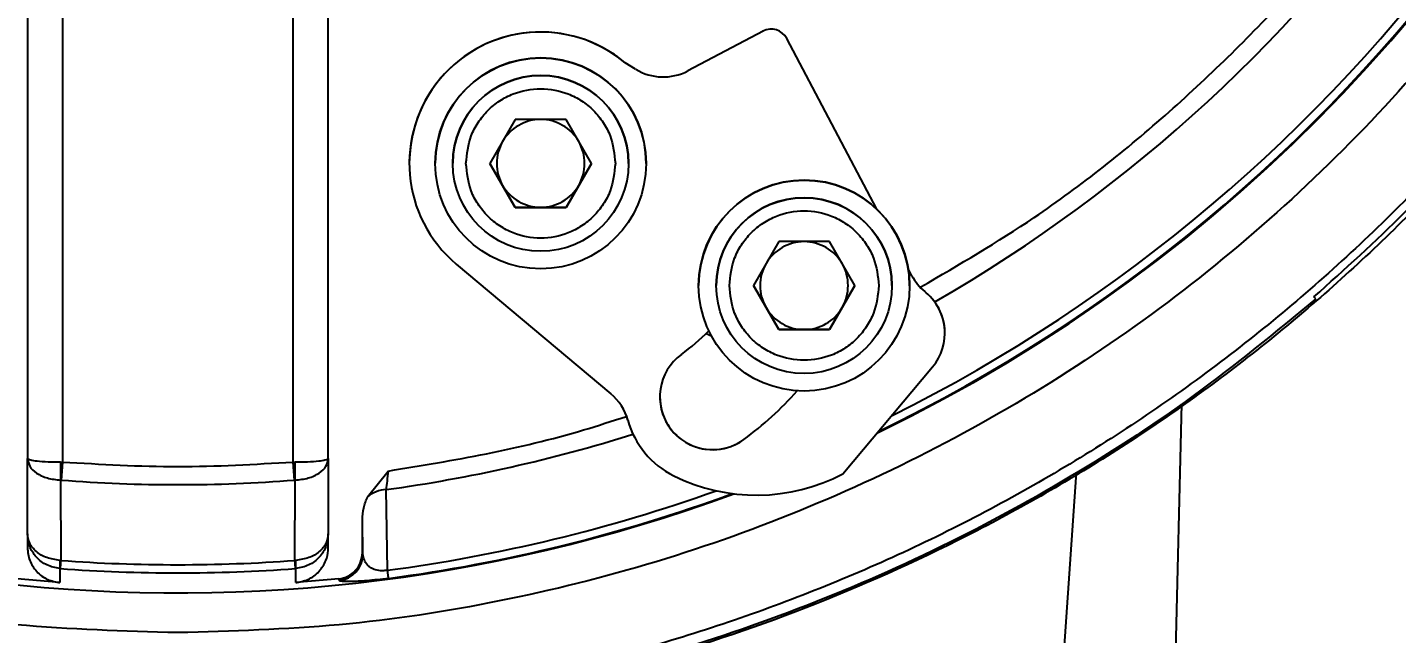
# Model space of a CAD drawing. Header units: millimetres. Extents: x 2379 to 4059, y 879 to 2067.
# Drawn here: x 2839 to 2916.9, y 1692 to 1726.5 of the extents above; entities that cross this region are included whole.
import ezdxf

# ---------------------------------------------------------------- set-up
doc = ezdxf.new("R2010")
doc.units = ezdxf.units.MM
doc.layers.add('AM_5', color=3, linetype='Continuous', lineweight=25)
doc.styles.add('SLDTEXTSTYLE1', font='txt.shx', dxfattribs={"width": 0.7, "bigfont": 'gbcbig.shx'})
doc.dimstyles.new('SLDDIMSTYLE12$0', dxfattribs={"dimtxt": 12, "dimasz": 10, "dimexe": 0, "dimexo": 0.0625, "dimgap": 0.875, "dimtad": 1, "dimdec": 1, "dimlfac": 1.8, "dimrnd": 1e-09, "dimzin": 12, "dimdsep": 46, "dimtxsty": 'SLDTEXTSTYLE1', "dimcen": 0.09, "dimdle": 8.16, "dimclrd": 3, "dimclre": 3, "dimadec": 0, "dimazin": 3, "dimtfac": 1, "dimtdec": 1, "dimtofl": 0, "dimtmove": 0, "dimatfit": 3, "dimfxl": 0, "dimfrac": 2, "dimtolj": 1, "dimlwd": 5, "dimlwe": 5, "dimarcsym": 0})

# ---------------------------------------------------------------- blocks, each defined once
blk = doc.blocks.new('*D38')
at = {"layer": 'AM_5', "color": 3, "lineweight": 5, "transparency": 16777216}
blk.add_line((2903.844, 1984.107), (3083.673, 1984.107), dxfattribs=at)
at = {"layer": 'AM_5', "color": 3, "linetype": 'Continuous', "lineweight": 5, "transparency": 16777216}
for p, q in [((3083.673, 1974.107), (3083.673, 1695.367)), ((2950.845, 1685.367), (3083.673, 1685.367))]:
    blk.add_line(p, q, dxfattribs=at)
at = {"layer": 'AM_5', "color": 3, "transparency": 16777216}
for points in [[(3082.007, 1974.107), (3085.34, 1974.107), (3083.673, 1984.107)], [(3082.007, 1695.367), (3085.34, 1695.367), (3083.673, 1685.367)]]:
    blk.add_solid(points, dxfattribs=at)
at = {"layer": 'Defpoints', "color": 0, "transparency": 16777216}
for p in [(2903.781, 1984.107), (2950.782, 1685.367), (3083.673, 1685.367)]:
    blk.add_point(p, dxfattribs=at)
at = {"layer": 'AM_5', "color": 0, "transparency": 16777216, "insert": (3076.798, 1834.737), "char_height": 12, "attachment_point": 5, "rotation": 90, "style": 'SLDTEXTSTYLE1'}
blk.add_mtext('\\A1;300', dxfattribs=at)

msp = doc.modelspace()

# ---------------------------------------------------------------- linework, layer by layer
at = {"color": 7, "linetype": 'Continuous', "lineweight": 25}
for p, q in [((2839.002, 1749.538), (2839.002, 1701.96)), ((2841.002, 1749.538), (2841.002, 1701.76)), ((2854.124, 1701.76), (2854.124, 1749.538)), ((2856.124, 1701.96), (2856.124, 1749.538)), ((2880.859, 1726.271), (2876.579, 1724.013)), ((2880.859, 1726.271), (2876.579, 1724.013)), ((2880.859, 1726.271), (2880.859, 1726.271)), ((2887.337, 1716.139), (2882.21, 1725.854)), ((2882.21, 1725.854), (2882.21, 1725.854)), ((2887.337, 1716.139), (2882.21, 1725.854)), ((2873.613, 1724.106), (2873.013, 1724.474)), ((2873.013, 1724.474), (2873.013, 1724.474)), ((2873.613, 1724.106), (2873.013, 1724.474)), ((2873.613, 1724.106), (2873.613, 1724.106)), ((2876.579, 1724.013), (2876.579, 1724.013)), ((2866.765, 1721.248), (2865.322, 1718.748)), ((2869.652, 1721.248), (2866.765, 1721.248)), ((2871.095, 1718.748), (2869.652, 1721.248)), ((2860.735, 1718.756), (2860.735, 1718.756)), ((2862.209, 1718.755), (2862.209, 1718.755)), ((2863.209, 1718.754), (2863.209, 1718.754)), ((2865.322, 1718.748), (2866.765, 1716.248)), ((2866.043, 1717.498), (2865.322, 1718.748)), ((2869.652, 1716.248), (2871.095, 1718.748)), ((2871.095, 1718.748), (2870.374, 1717.498)), ((2873.208, 1718.743), (2873.208, 1718.743)), ((2874.208, 1718.742), (2874.208, 1718.742)), ((2866.765, 1716.248), (2866.043, 1717.498)), ((2870.374, 1717.498), (2869.652, 1716.248)), ((2866.765, 1716.248), (2869.652, 1716.248)), ((2866.765, 1716.248), (2866.765, 1716.248)), ((2868.208, 1716.248), (2866.765, 1716.248)), ((2869.652, 1716.248), (2868.208, 1716.248)), ((2869.652, 1716.248), (2869.652, 1716.248)), ((2881.753, 1714.296), (2880.31, 1711.796)), ((2884.64, 1714.296), (2881.753, 1714.296)), ((2886.084, 1711.796), (2884.64, 1714.296)), ((2863.404, 1713.023), (2872.206, 1705.637)), ((2889.334, 1712.356), (2889.118, 1712.765)), ((2889.334, 1712.356), (2889.118, 1712.765)), ((2877.197, 1711.803), (2877.197, 1711.803)), ((2878.197, 1711.802), (2878.197, 1711.802)), ((2880.31, 1711.796), (2881.753, 1709.296)), ((2881.032, 1710.546), (2880.31, 1711.796)), ((2884.64, 1709.296), (2886.084, 1711.796)), ((2886.084, 1711.796), (2885.362, 1710.546)), ((2888.197, 1711.791), (2888.197, 1711.791)), ((2889.197, 1711.79), (2889.197, 1711.79)), ((2889.334, 1712.356), (2889.334, 1712.356)), ((2890.137, 1711.393), (2890.058, 1711.458)), ((2890.058, 1711.458), (2890.058, 1711.458)), ((2890.137, 1711.393), (2890.058, 1711.458)), ((2890.137, 1711.393), (2890.137, 1711.393)), ((2912.318, 1711.043), (2912.206, 1711.154)), ((2881.753, 1709.296), (2881.032, 1710.546)), ((2885.362, 1710.546), (2884.64, 1709.296)), ((2877.625, 1709.074), (2877.922, 1708.937)), ((2881.753, 1709.296), (2884.64, 1709.296)), ((2881.753, 1709.296), (2881.753, 1709.296)), ((2883.197, 1709.296), (2881.753, 1709.296)), ((2884.64, 1709.296), (2883.197, 1709.296)), ((2884.64, 1709.296), (2884.64, 1709.296)), ((2891.208, 1709.091), (2891.208, 1709.091)), ((2885.406, 1701.088), (2890.506, 1707.166)), ((2904.67, 1705.067), (2904.198, 1685.466)), ((2879.77, 1703.045), (2879.77, 1703.045)), ((2839.002, 1701.96), (2839.057, 1701.915)), ((2839.002, 1701.96), (2839.069, 1701.739)), ((2839.002, 1697.681), (2839.002, 1701.96)), ((2840.895, 1701.762), (2841.002, 1701.76)), ((2841.002, 1701.76), (2840.922, 1700.731)), ((2854.124, 1701.76), (2854.232, 1701.762)), ((2854.205, 1700.731), (2854.124, 1701.76)), ((2856.124, 1701.96), (2856.124, 1697.681)), ((2858.364, 1699.782), (2859.537, 1701.248)), ((2897.599, 1685.48), (2898.7, 1701.159)), ((2840.922, 1700.731), (2840.895, 1700.732)), ((2840.895, 1700.732), (2840.9, 1696.163)), ((2854.232, 1700.732), (2854.205, 1700.731)), ((2854.226, 1696.163), (2854.232, 1700.732)), ((2859.492, 1695.601), (2859.41, 1700.188)), ((2858.096, 1696.51), (2858.063, 1698.475)), ((2858.063, 1696.605), (2858.063, 1698.475)), ((2839.002, 1697.681), (2839.002, 1696.896)), ((2856.124, 1696.896), (2856.124, 1697.681)), ((2840.9, 1696.163), (2840.854, 1696.165)), ((2854.273, 1696.165), (2854.226, 1696.163)), ((2840.854, 1695.7), (2840.866, 1695.699)), ((2840.854, 1695.7), (2840.855, 1694.898)), ((2854.261, 1695.699), (2854.273, 1695.7)), ((2854.271, 1694.898), (2854.273, 1695.7)), ((2840.855, 1694.898), (2838.412, 1695.112)), ((2856.715, 1695.112), (2854.271, 1694.898)), ((2856.747, 1695.02), (2856.715, 1695.112))]:
    msp.add_line(p, q, dxfattribs=at)
at = {"color": 7, "linetype": 'Continuous', "lineweight": 25, "flags": 128}
for points in [[(2840.9, 1696.163), (2840.893, 1696.065), (2840.887, 1695.977), (2840.881, 1695.9), (2840.876, 1695.834), (2840.872, 1695.781), (2840.869, 1695.741), (2840.867, 1695.713), (2840.866, 1695.699)], [(2854.261, 1695.699), (2854.26, 1695.713), (2854.258, 1695.741), (2854.255, 1695.781), (2854.251, 1695.834), (2854.246, 1695.9), (2854.24, 1695.977), (2854.234, 1696.065), (2854.226, 1696.163)], [(2858.096, 1696.51), (2858.078, 1696.563), (2858.063, 1696.605)], [(2859.553, 1695.139), (2859.551, 1695.153), (2859.547, 1695.181), (2859.542, 1695.221), (2859.535, 1695.274), (2859.527, 1695.339), (2859.516, 1695.416), (2859.505, 1695.503), (2859.492, 1695.601)]]:
    msp.add_lwpolyline(points, dxfattribs=at)
at = {"color": 7, "linetype": 'Continuous', "lineweight": 25}
for centre, radius in [((2868.209, 1718.748), 6), ((2868.209, 1718.748), 5), ((2883.197, 1711.796), 6), ((2883.197, 1711.796), 5)]:
    msp.add_circle(centre, radius, dxfattribs=at)
for centre, radius, start, end in [((2847.563, 1785.791), 91.48, 295.79271, 180), ((2847.563, 1785.791), 91.48, 180, 290.22656), ((2847.563, 1785.791), 91.441, 295.84596, 351.20762), ((2847.563, 1785.791), 90.976, 296.50811, 351.20762), ((2847.563, 1785.791), 86.42, 299.88973, 350.7957), ((2868.209, 1718.748), 7.474, 50, 230), ((2868.209, 1718.748), 7.474, 50, 179.93876), ((2881.325, 1725.387), 1, 27.82515, 117.82515), ((2881.325, 1725.387), 1, 27.82515, 117.82515), ((2868.209, 1718.748), 6, 359.93876, 179.87751), ((2868.209, 1718.748), 5, 359.99969, 179.93876), ((2875.179, 1726.666), 3, 238.5537, 297.82515), ((2875.179, 1726.666), 3, 238.5537, 297.82515), ((2868.209, 1718.748), 2.5, 89.99969, 149.99969), ((2868.209, 1718.748), 2.5, 29.99969, 89.99969), ((2868.209, 1718.748), 2.5, 149.99969, 209.99969), ((2868.209, 1718.748), 2.5, 329.99969, 29.99969), ((2868.209, 1718.748), 2.5, 209.99969, 269.99969), ((2868.209, 1718.748), 2.5, 269.99969, 329.99969), ((2883.197, 1711.796), 6, 359.93876, 179.87751), ((2883.197, 1711.796), 5, 359.99969, 179.93876), ((2883.197, 1711.796), 2.5, 89.99969, 149.99969), ((2883.197, 1711.796), 2.5, 29.99969, 89.99969), ((2883.197, 1711.796), 2.5, 149.99969, 209.99969), ((2883.197, 1711.796), 2.5, 329.99969, 29.99969), ((2891.987, 1713.757), 3, 207.82515, 230), ((2891.987, 1713.757), 3, 207.82515, 230), ((2888.208, 1709.095), 3, 320, 50), ((2888.208, 1709.095), 3, 359.93876, 50), ((2883.197, 1711.796), 2.5, 209.99969, 269.99969), ((2883.197, 1711.796), 2.5, 269.99969, 329.99969), ((2868.209, 1718.748), 13.5, 306.36279, 315.13033), ((2877.991, 1705.461), 3, 126.36279, 306.36279), ((2870.278, 1703.339), 3, 15.38287, 50), ((2877.991, 1705.461), 3, 179.93876, 306.36279), ((2868.209, 1718.748), 19.5, 306.36279, 318.43109), ((2868.209, 1718.748), 19.5, 306.36279, 318.43104), ((2877.991, 1705.461), 5, 195.38287, 243.70737), ((2847.563, 1785.791), 86.42, 277.87924, 287.43853), ((2862.23, 1701.247), 21.341, 178.61808, 181.38192), ((2832.897, 1701.247), 21.341, 358.61808, 1.3819), ((2880.484, 1710.457), 10.583, 243.58851, 297.71587), ((2847.563, 1785.791), 85.319, 265.53552, 274.46448), ((2859.494, 1698.418), 1.772, 92.70609, 129.6354), ((2847.563, 1785.791), 90.976, 277.53416, 289.67251), ((2847.563, 1785.791), 91.441, 277.53416, 290.18053), ((2843.563, 1695.933), 2.719, 175.08834, 184.91166), ((2847.563, 1785.791), 89.875, 265.74841, 274.25159), ((2851.564, 1695.933), 2.719, 355.08834, 4.91166), ((2856.595, 1696.513), 1.5, 275.78841, 359.91128), ((2847.563, 1785.791), 90.341, 265.74841, 274.25159)]:
    msp.add_arc(centre, radius, start, end, dxfattribs=at)
for points in [[(2847.563, 1692.052), (2844.496, 1692.139), (2838.36, 1692.313), (2829.246, 1693.716), (2820.308, 1695.941), (2811.633, 1699.049), (2803.303, 1702.987), (2795.4, 1707.724), (2787.999, 1713.213), (2781.172, 1719.401), (2774.985, 1726.228), (2769.496, 1733.629), (2764.759, 1741.532), (2760.82, 1749.861), (2757.712, 1758.537), (2755.487, 1767.475), (2754.084, 1776.589), (2753.91, 1782.724), (2753.823, 1785.792)], [(2941.304, 1785.792), (2941.217, 1782.724), (2941.043, 1776.589), (2939.64, 1767.475), (2937.415, 1758.537), (2934.307, 1749.861), (2930.368, 1741.532), (2925.631, 1733.629), (2920.142, 1726.228), (2913.954, 1719.401), (2907.127, 1713.213), (2899.727, 1707.724), (2891.823, 1702.987), (2883.494, 1699.049), (2874.819, 1695.941), (2865.881, 1693.716), (2856.766, 1692.313), (2850.631, 1692.139), (2847.563, 1692.052)], [(2945.237, 1775.003), (2944.713, 1771.351), (2943.665, 1764.048), (2940.545, 1753.404), (2936.337, 1743.161), (2930.982, 1733.461), (2924.577, 1724.422), (2917.196, 1716.159), (2908.934, 1708.778), (2899.895, 1702.373), (2890.194, 1697.018), (2879.951, 1692.81), (2869.308, 1689.691), (2862.004, 1688.642), (2858.353, 1688.118)], [(2945.034, 1768.46), (2944.348, 1765.166), (2942.975, 1758.577), (2939.655, 1749.025), (2935.451, 1739.842), (2930.315, 1731.139), (2924.326, 1723.002), (2917.538, 1715.518), (2910.025, 1708.762), (2901.862, 1702.807), (2893.138, 1697.709), (2883.936, 1693.544), (2874.37, 1690.265), (2867.776, 1688.92), (2864.478, 1688.248)], [(2912.206, 1711.154), (2913.961, 1712.731), (2917.472, 1715.883), (2920.625, 1719.394), (2922.201, 1721.149)], [(2912.318, 1711.043), (2910.021, 1709.156), (2905.428, 1705.381), (2897.927, 1700.536), (2890.056, 1696.336), (2881.827, 1692.889), (2873.333, 1690.136), (2867.505, 1688.96), (2864.591, 1688.372)], [(2841.002, 1701.76), (2843.189, 1701.632), (2847.563, 1701.376), (2851.937, 1701.632), (2854.124, 1701.76)]]:
    msp.add_open_spline(points, degree=3, dxfattribs=at)
for points, knots in [([(2889.847, 1711.72), (2892.026, 1712.994), (2897.01, 1715.908), (2904.075, 1721.562), (2911.039, 1728.394), (2917.158, 1736.003), (2922.382, 1744.252), (2926.609, 1753.047), (2929.887, 1762.255), (2931.162, 1768.63), (2931.799, 1771.817)], [0, 0, 0, 0, 0.099849, 0.228442, 0.357035, 0.485628, 0.614221, 0.742814, 0.871407, 1, 1, 1, 1]), ([(2863.959, 1718.748), (2864.015, 1719.283), (2864.103, 1720.105), (2864.633, 1721.095), (2865.181, 1721.775), (2865.862, 1722.327), (2866.851, 1722.84), (2868.209, 1723.101), (2869.566, 1722.84), (2870.555, 1722.327), (2871.236, 1721.775), (2871.784, 1721.095), (2872.314, 1720.105), (2872.402, 1719.283), (2872.459, 1718.748)], [0, 0, 0, 0, 0.119728, 0.18418, 0.25, 0.31582, 0.380272, 0.5, 0.619728, 0.68418, 0.75, 0.81582, 0.880272, 1, 1, 1, 1]), ([(2872.459, 1718.748), (2872.402, 1718.214), (2872.314, 1717.391), (2871.784, 1716.401), (2871.236, 1715.721), (2870.555, 1715.169), (2869.566, 1714.656), (2868.208, 1714.396), (2866.851, 1714.656), (2865.862, 1715.169), (2865.181, 1715.722), (2864.633, 1716.401), (2864.103, 1717.391), (2864.015, 1718.214), (2863.959, 1718.748)], [0, 0, 0, 0, 0.119728, 0.18418, 0.25, 0.31582, 0.380272, 0.5, 0.619728, 0.68418, 0.75, 0.81582, 0.880272, 1, 1, 1, 1]), ([(2878.947, 1711.796), (2879.004, 1712.331), (2879.091, 1713.153), (2879.621, 1714.143), (2880.169, 1714.823), (2880.85, 1715.375), (2881.84, 1715.888), (2883.197, 1716.149), (2884.554, 1715.888), (2885.543, 1715.375), (2886.224, 1714.823), (2886.773, 1714.143), (2887.303, 1713.153), (2887.39, 1712.331), (2887.447, 1711.796)], [0, 0, 0, 0, 0.119728, 0.18418, 0.25, 0.31582, 0.380272, 0.5, 0.619728, 0.68418, 0.75, 0.81582, 0.880272, 1, 1, 1, 1]), ([(2887.447, 1711.796), (2887.39, 1711.262), (2887.303, 1710.439), (2886.773, 1709.449), (2886.224, 1708.77), (2885.543, 1708.218), (2884.554, 1707.704), (2883.197, 1707.444), (2881.84, 1707.704), (2880.85, 1708.218), (2880.169, 1708.77), (2879.621, 1709.45), (2879.091, 1710.439), (2879.004, 1711.262), (2878.947, 1711.796)], [0, 0, 0, 0, 0.119728, 0.18418, 0.25, 0.31582, 0.380272, 0.5, 0.619728, 0.68418, 0.75, 0.81582, 0.880272, 1, 1, 1, 1]), ([(2859.537, 1701.248), (2861.404, 1701.553), (2865.137, 1702.163), (2869.658, 1703.239), (2872.271, 1704.091), (2873.084, 1704.356)], [0, 0, 0, 0, 0.4077377, 0.8154754, 1, 1, 1, 1]), ([(2839.057, 1701.915), (2839.097, 1701.902), (2839.199, 1701.869), (2839.554, 1701.817), (2840.148, 1701.774), (2840.651, 1701.766), (2840.895, 1701.762)], [0, 0, 0, 0, 0.160391, 0.409006, 0.713334, 1, 1, 1, 1]), ([(2839.069, 1701.739), (2839.086, 1701.664), (2839.134, 1701.437), (2839.505, 1701.11), (2840.119, 1700.813), (2840.635, 1700.759), (2840.895, 1700.732)], [0, 0, 0, 0, 0.138516, 0.419018, 0.706474, 1, 1, 1, 1]), ([(2854.232, 1701.762), (2854.476, 1701.766), (2854.978, 1701.774), (2855.576, 1701.817), (2855.921, 1701.869), (2856.094, 1701.916), (2856.114, 1701.945), (2856.124, 1701.96)], [0, 0, 0, 0, 0.242074, 0.499088, 0.709022, 0.844475, 1, 1, 1, 1]), ([(2854.232, 1700.732), (2854.492, 1700.759), (2855.006, 1700.813), (2855.627, 1701.109), (2856.045, 1701.505), (2856.098, 1701.809), (2856.124, 1701.96)], [0, 0, 0, 0, 0.257797, 0.5102609, 0.7566206, 1, 1, 1, 1]), ([(2859.537, 1701.248), (2859.512, 1701.051), (2859.46, 1700.66), (2859.427, 1700.344), (2859.41, 1700.188)], [0, 0, 0, 0, 0.502434, 1, 1, 1, 1]), ([(2858.063, 1698.475), (2858.075, 1698.702), (2858.098, 1699.156), (2858.275, 1699.574), (2858.364, 1699.782)], [0, 0, 0, 0, 0.501105, 1, 1, 1, 1]), ([(2840.854, 1696.165), (2840.599, 1696.202), (2840.093, 1696.275), (2839.487, 1696.641), (2839.08, 1697.126), (2839.028, 1697.497), (2839.002, 1697.681)], [0, 0, 0, 0, 0.2578222, 0.5102459, 0.7566012, 1, 1, 1, 1]), ([(2840.854, 1695.7), (2840.599, 1695.748), (2840.093, 1695.843), (2839.487, 1696.322), (2839.08, 1696.956), (2839.028, 1697.44), (2839.002, 1697.681)], [0, 0, 0, 0, 0.2578222, 0.5102459, 0.7566012, 1, 1, 1, 1]), ([(2856.124, 1697.681), (2856.099, 1697.497), (2856.047, 1697.126), (2855.64, 1696.641), (2855.033, 1696.275), (2854.528, 1696.202), (2854.273, 1696.165)], [0, 0, 0, 0, 0.243399, 0.489754, 0.742178, 1, 1, 1, 1]), ([(2856.124, 1697.681), (2856.099, 1697.44), (2856.047, 1696.956), (2855.64, 1696.322), (2855.033, 1695.843), (2854.528, 1695.748), (2854.273, 1695.7)], [0, 0, 0, 0, 0.243399, 0.489754, 0.742178, 1, 1, 1, 1]), ([(2839.002, 1696.896), (2839.03, 1696.645), (2839.084, 1696.145), (2839.512, 1695.494), (2840.125, 1695.03), (2840.619, 1694.941), (2840.855, 1694.898)], [0, 0, 0, 0, 0.250413, 0.500189, 0.760934, 1, 1, 1, 1]), ([(2854.271, 1694.898), (2854.508, 1694.941), (2855.001, 1695.03), (2855.619, 1695.495), (2855.997, 1696.095), (2856.116, 1696.587), (2856.123, 1696.836), (2856.124, 1696.896)], [0, 0, 0, 0, 0.2390187, 0.4997552, 0.7494186, 0.939689, 1, 1, 1, 1]), ([(2856.715, 1695.112), (2856.896, 1695.15), (2857.258, 1695.227), (2857.7, 1695.578), (2858.004, 1696.053), (2858.044, 1696.421), (2858.063, 1696.605)], [0, 0, 0, 0, 0.250514, 0.50007, 0.74999, 1, 1, 1, 1]), ([(2859.492, 1695.601), (2859.421, 1695.59), (2859.279, 1695.568), (2859.076, 1695.572), (2858.894, 1695.599), (2858.728, 1695.647), (2858.634, 1695.691), (2858.588, 1695.717), (2858.581, 1695.721), (2858.558, 1695.734), (2858.469, 1695.789), (2858.19, 1696.028), (2858.137, 1696.297), (2858.096, 1696.51)], [0, 0, 0, 0, 0.058872, 0.118076, 0.181704, 0.251258, 0.33051, 0.330822, 0.333623, 0.341737, 0.373322, 0.501634, 1, 1, 1, 1]), ([(2859.553, 1695.139), (2859.339, 1695.113), (2858.899, 1695.058), (2858.308, 1695.003), (2857.796, 1694.968), (2857.283, 1694.949), (2856.849, 1694.959), (2856.782, 1694.999), (2856.747, 1695.02)], [0, 0, 0, 0, 0.1205845, 0.248868, 0.3727771, 0.5012581, 0.7408272, 1, 1, 1, 1])]:
    msp.add_open_spline(points, degree=3, knots=knots, dxfattribs=at)

# ---------------------------------------------------------------- dimensions: what is measured, and where the dimension line sits
at = {"layer": 'AM_5'}
dim = msp.add_linear_dim(base=(3083.673, 1685.367), p1=(2903.781, 1984.107), p2=(2950.782, 1685.367), angle=90, text='300', dimstyle='SLDDIMSTYLE12$0', override={"dimlfac": 1, "dimpost": ''}, dxfattribs=at)
dim.commit()
dim.dimension.update_dxf_attribs({"geometry": '*D38', "text_midpoint": (3076.798, 1834.737)})

doc.saveas('drawing.dxf')
